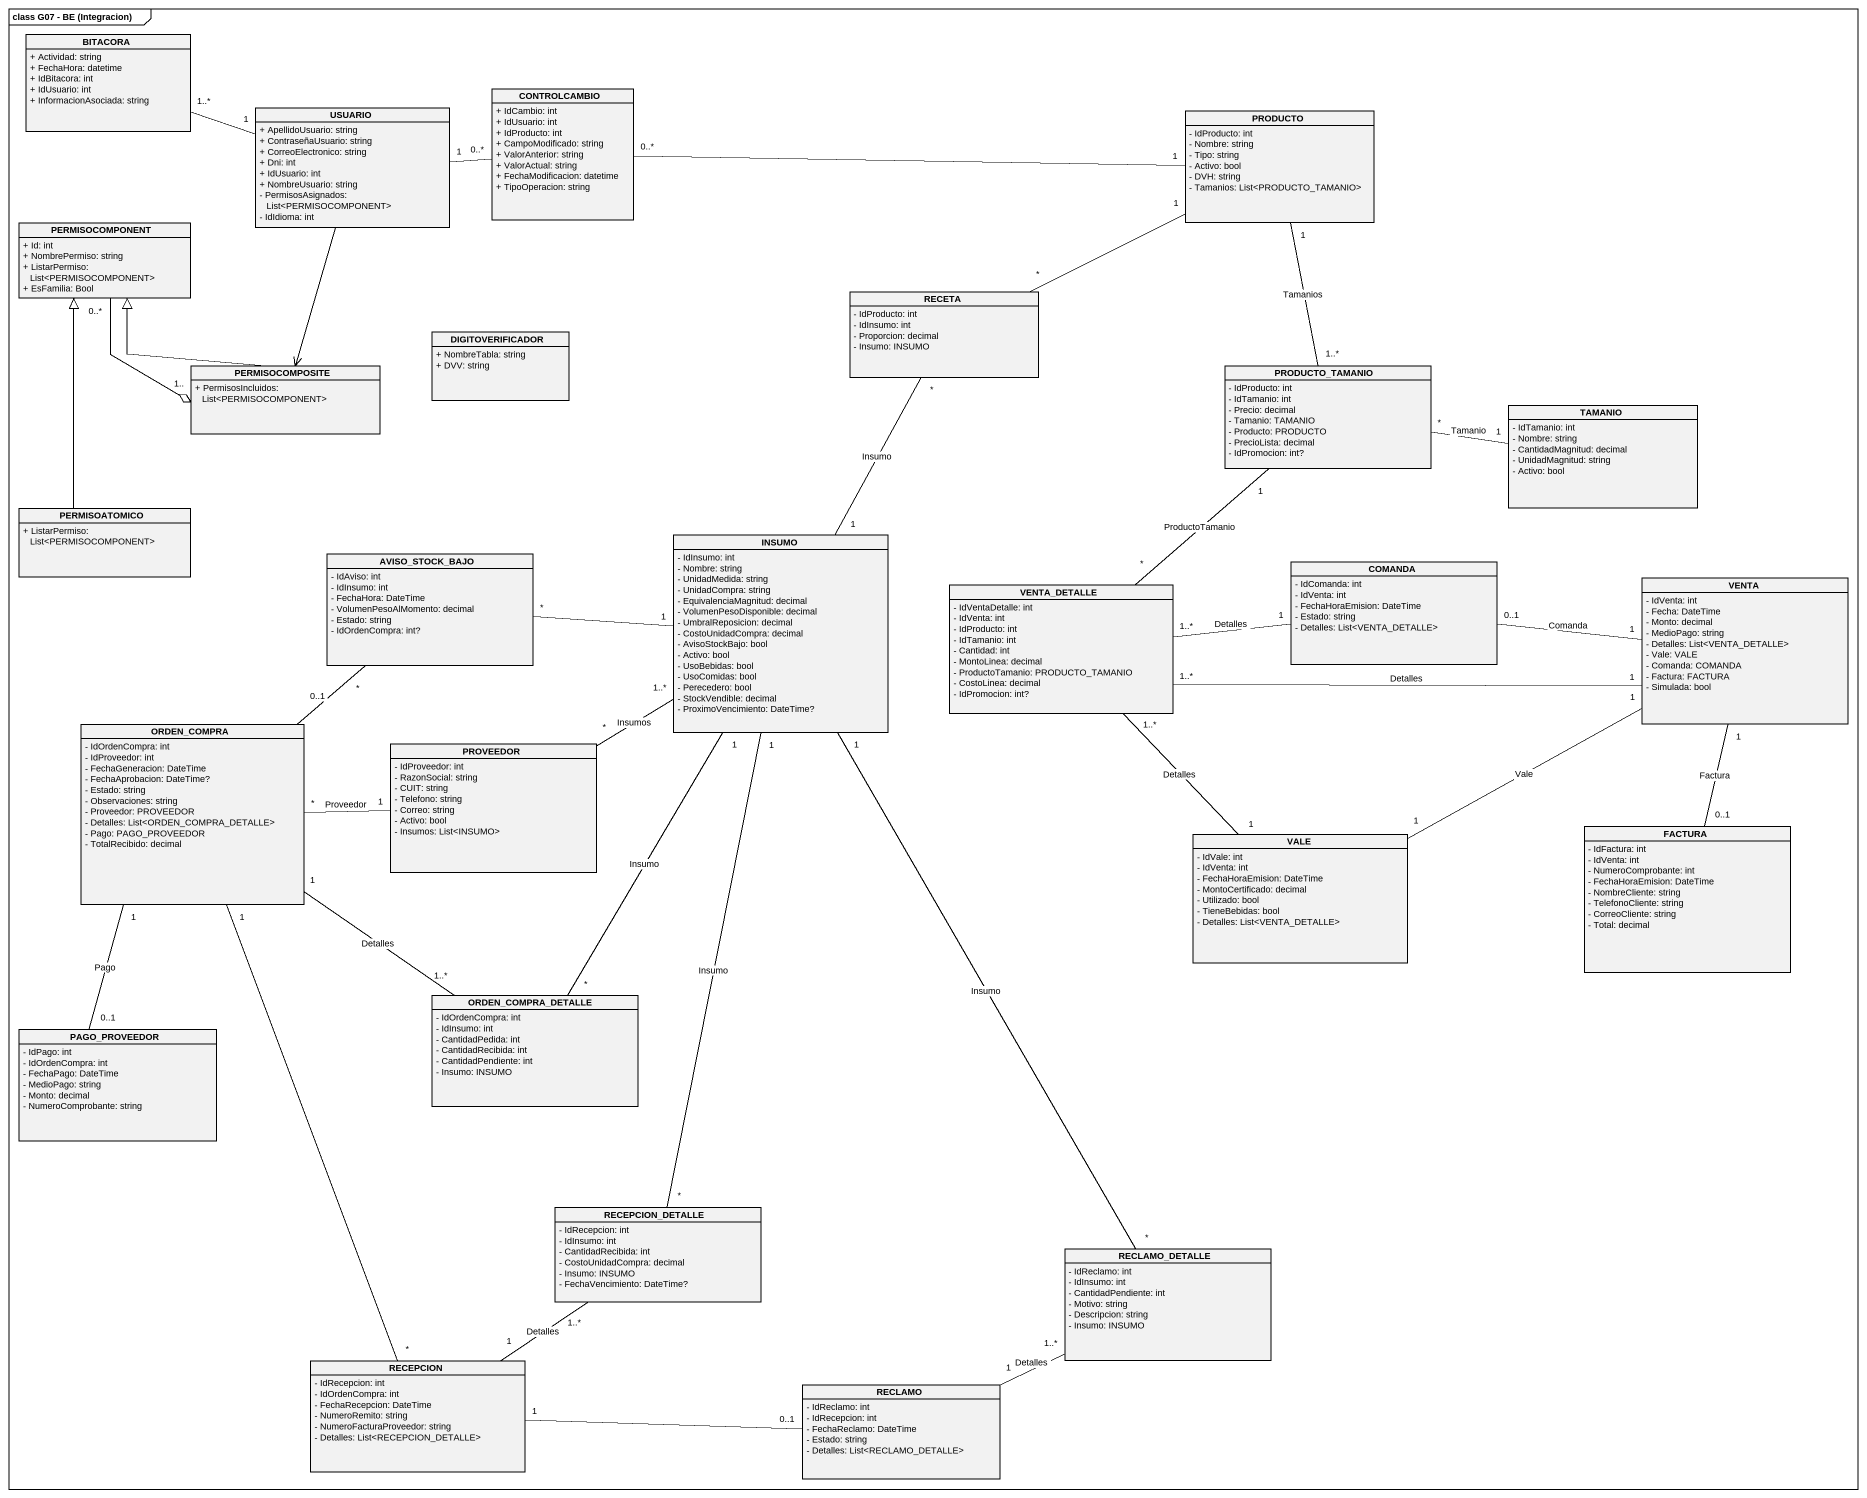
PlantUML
@startuml
mainframe class G07 - BE (Integracion)
hide circle
hide empty members
skinparam classAttributeIconSize 0
class BITACORA {
  + Actividad: string
  + FechaHora: datetime
  + IdBitacora: int
  + IdUsuario: int
  + InformacionAsociada: string
}
class USUARIO {
  + ApellidoUsuario: string
  + ContraseñaUsuario: string
  + CorreoElectronico: string
  + Dni: int
  + IdUsuario: int
  + NombreUsuario: string
  - PermisosAsignados: List<PERMISOCOMPONENT>
  - IdIdioma: int
}
class CONTROLCAMBIO {
  + IdCambio: int
  + IdUsuario: int
  + IdProducto: int
  + CampoModificado: string
  + ValorAnterior: string
  + ValorActual: string
  + FechaModificacion: datetime
  + TipoOperacion: string
}
class PRODUCTO {
  - IdProducto: int
  - Nombre: string
  - Tipo: string
  - Activo: bool
  - DVH: string
  - Tamanios: List<PRODUCTO_TAMANIO>
}
class PERMISOCOMPONENT {
  + Id: int
  + NombrePermiso: string
  + ListarPermiso: List<PERMISOCOMPONENT>
  + EsFamilia: Bool
}
class RECETA {
  - IdProducto: int
  - IdInsumo: int
  - Proporcion: decimal
  - Insumo: INSUMO
}
class DIGITOVERIFICADOR {
  + NombreTabla: string
  + DVV: string
}
class PERMISOCOMPOSITE {
  + PermisosIncluidos: List<PERMISOCOMPONENT>
}
class PRODUCTO_TAMANIO {
  - IdProducto: int
  - IdTamanio: int
  - Precio: decimal
  - Tamanio: TAMANIO
  - Producto: PRODUCTO
  - PrecioLista: decimal
  - IdPromocion: int?
}
class TAMANIO {
  - IdTamanio: int
  - Nombre: string
  - CantidadMagnitud: decimal
  - UnidadMagnitud: string
  - Activo: bool
}
class PERMISOATOMICO {
  + ListarPermiso: List<PERMISOCOMPONENT>
}
class INSUMO {
  - IdInsumo: int
  - Nombre: string
  - UnidadMedida: string
  - UnidadCompra: string
  - EquivalenciaMagnitud: decimal
  - VolumenPesoDisponible: decimal
  - UmbralReposicion: decimal
  - CostoUnidadCompra: decimal
  - AvisoStockBajo: bool
  - Activo: bool
  - UsoBebidas: bool
  - UsoComidas: bool
  - Perecedero: bool
  - StockVendible: decimal
  - ProximoVencimiento: DateTime?
}
class AVISO_STOCK_BAJO {
  - IdAviso: int
  - IdInsumo: int
  - FechaHora: DateTime
  - VolumenPesoAlMomento: decimal
  - Estado: string
  - IdOrdenCompra: int?
}
class VENTA_DETALLE {
  - IdVentaDetalle: int
  - IdVenta: int
  - IdProducto: int
  - IdTamanio: int
  - Cantidad: int
  - MontoLinea: decimal
  - ProductoTamanio: PRODUCTO_TAMANIO
  - CostoLinea: decimal
  - IdPromocion: int?
}
class COMANDA {
  - IdComanda: int
  - IdVenta: int
  - FechaHoraEmision: DateTime
  - Estado: string
  - Detalles: List<VENTA_DETALLE>
}
class VENTA {
  - IdVenta: int
  - Fecha: DateTime
  - Monto: decimal
  - MedioPago: string
  - Detalles: List<VENTA_DETALLE>
  - Vale: VALE
  - Comanda: COMANDA
  - Factura: FACTURA
  - Simulada: bool
}
class ORDEN_COMPRA {
  - IdOrdenCompra: int
  - IdProveedor: int
  - FechaGeneracion: DateTime
  - FechaAprobacion: DateTime?
  - Estado: string
  - Observaciones: string
  - Proveedor: PROVEEDOR
  - Detalles: List<ORDEN_COMPRA_DETALLE>
  - Pago: PAGO_PROVEEDOR
  - TotalRecibido: decimal
}
class PROVEEDOR {
  - IdProveedor: int
  - RazonSocial: string
  - CUIT: string
  - Telefono: string
  - Correo: string
  - Activo: bool
  - Insumos: List<INSUMO>
}
class VALE {
  - IdVale: int
  - IdVenta: int
  - FechaHoraEmision: DateTime
  - MontoCertificado: decimal
  - Utilizado: bool
  - TieneBebidas: bool
  - Detalles: List<VENTA_DETALLE>
}
class FACTURA {
  - IdFactura: int
  - IdVenta: int
  - NumeroComprobante: int
  - FechaHoraEmision: DateTime
  - NombreCliente: string
  - TelefonoCliente: string
  - CorreoCliente: string
  - Total: decimal
}
class ORDEN_COMPRA_DETALLE {
  - IdOrdenCompra: int
  - IdInsumo: int
  - CantidadPedida: int
  - CantidadRecibida: int
  - CantidadPendiente: int
  - Insumo: INSUMO
}
class PAGO_PROVEEDOR {
  - IdPago: int
  - IdOrdenCompra: int
  - FechaPago: DateTime
  - MedioPago: string
  - Monto: decimal
  - NumeroComprobante: string
}
class RECEPCION_DETALLE {
  - IdRecepcion: int
  - IdInsumo: int
  - CantidadRecibida: int
  - CostoUnidadCompra: decimal
  - Insumo: INSUMO
  - FechaVencimiento: DateTime?
}
class RECLAMO_DETALLE {
  - IdReclamo: int
  - IdInsumo: int
  - CantidadPendiente: int
  - Motivo: string
  - Descripcion: string
  - Insumo: INSUMO
}
class RECEPCION {
  - IdRecepcion: int
  - IdOrdenCompra: int
  - FechaRecepcion: DateTime
  - NumeroRemito: string
  - NumeroFacturaProveedor: string
  - Detalles: List<RECEPCION_DETALLE>
}
class RECLAMO {
  - IdReclamo: int
  - IdRecepcion: int
  - FechaReclamo: DateTime
  - Estado: string
  - Detalles: List<RECLAMO_DETALLE>
}
BITACORA "1..*" -right- "1" USUARIO
USUARIO "1" -right- "0..*" CONTROLCAMBIO
USUARIO --> PERMISOCOMPOSITE
CONTROLCAMBIO "0..*" -right- "1" PRODUCTO
PRODUCTO "1" -left- "*" RECETA
PRODUCTO "1" -- "1..*" PRODUCTO_TAMANIO : Tamanios
PERMISOCOMPONENT "0..*" --o "1.." PERMISOCOMPOSITE
RECETA "*" -- "1" INSUMO : Insumo
PERMISOCOMPOSITE -up-|> PERMISOCOMPONENT
PRODUCTO_TAMANIO "*" -right- "1" TAMANIO : Tamanio
PERMISOATOMICO -up-|> PERMISOCOMPONENT
INSUMO "1" -left- "*" AVISO_STOCK_BAJO
VENTA_DETALLE "*" -up- "1" PRODUCTO_TAMANIO : ProductoTamanio
COMANDA "1" -left- "1..*" VENTA_DETALLE : Detalles
VENTA "1" -left- "1..*" VENTA_DETALLE : Detalles
VENTA "1" -left- "0..1" COMANDA : Comanda
VENTA "1" -left- "1" VALE : Vale
VENTA "1" -- "0..1" FACTURA : Factura
ORDEN_COMPRA "0..1" -up- "*" AVISO_STOCK_BAJO
ORDEN_COMPRA "*" -right- "1" PROVEEDOR : Proveedor
ORDEN_COMPRA "1" -- "1..*" ORDEN_COMPRA_DETALLE : Detalles
ORDEN_COMPRA "1" -- "0..1" PAGO_PROVEEDOR : Pago
ORDEN_COMPRA "1" -- "*" RECEPCION
PROVEEDOR "*" -up- "1..*" INSUMO : Insumos
VALE "1" -up- "1..*" VENTA_DETALLE : Detalles
ORDEN_COMPRA_DETALLE "*" -up- "1" INSUMO : Insumo
RECEPCION_DETALLE "*" -up- "1" INSUMO : Insumo
RECLAMO_DETALLE "*" -up- "1" INSUMO : Insumo
RECEPCION "1" -up- "1..*" RECEPCION_DETALLE : Detalles
RECEPCION "1" -right- "0..1" RECLAMO
RECLAMO "1" -right- "1..*" RECLAMO_DETALLE : Detalles
@enduml
